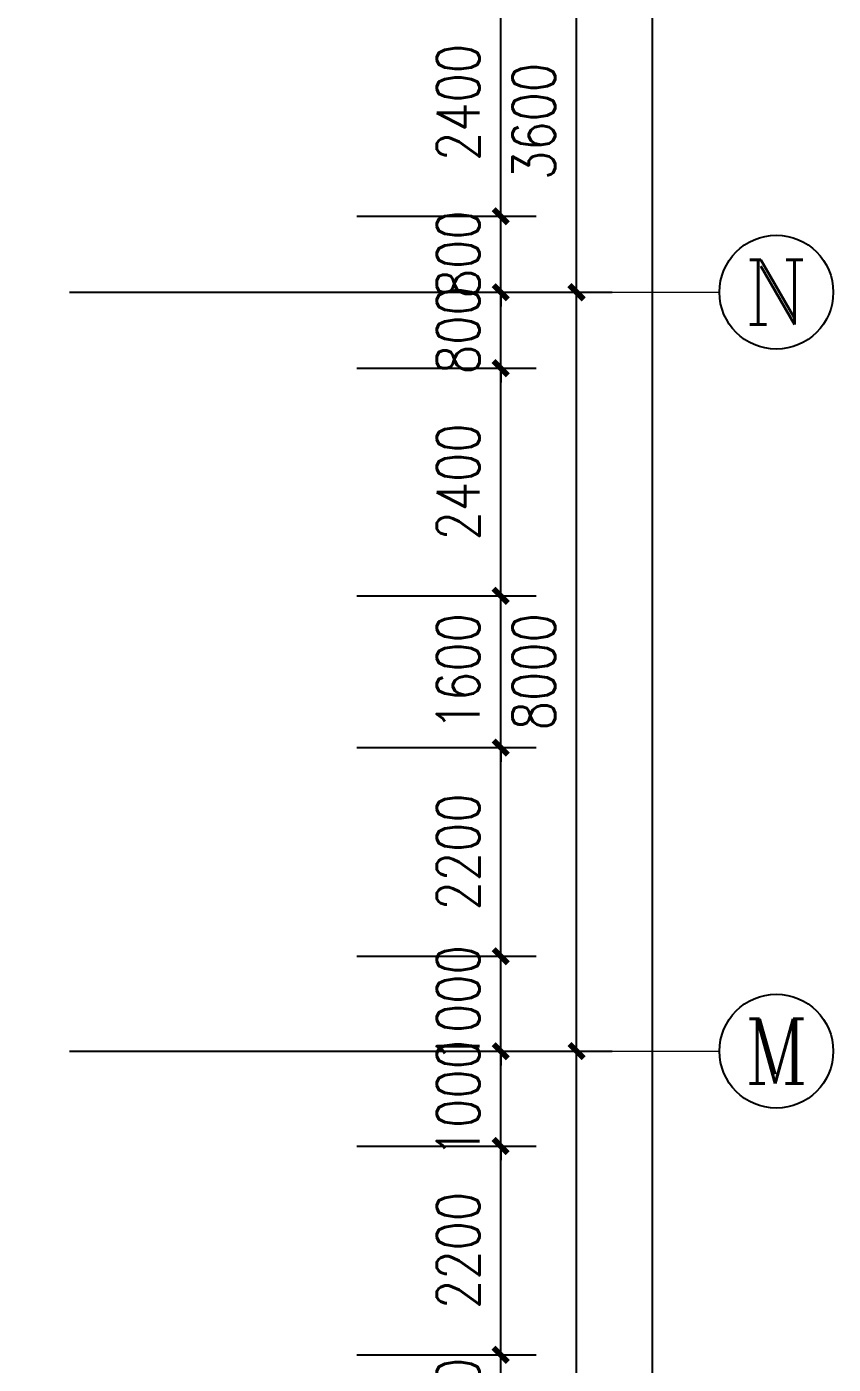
# Model space of a CAD drawing. Extents: x 1417642 to 3570900, y 124798 to 1191112.
# Drawn here: x 1590717 to 1599224, y 724233 to 738331 of the extents above; entities that cross this region are included whole.
import ezdxf
from ezdxf.enums import TextEntityAlignment as Align

# ---------------------------------------------------------------- set-up
doc = ezdxf.new("R2010")
doc.units = 0
doc.header["$LTSCALE"] = 1000
doc.header["$MEASUREMENT"] = 0
doc.layers.get('0').update_dxf_attribs({"linetype": 'CONTINUOUS'})
doc.layers.get('Defpoints').update_dxf_attribs({"linetype": 'CONTINUOUS'})
for name, color, linetype in [('AXIS', 3, 'CONTINUOUS'), ('AXIS_TEXT', 7, 'CONTINUOUS'), ('PUB_DIM', 3, 'CONTINUOUS')]:
    doc.layers.add(name, color=color, linetype=linetype)
doc.styles.add('_TCH_AXIS', font='COMPLEX', dxfattribs={"bigfont": 'GBCBIG'})
doc.styles.add('DIM_FONT', font='SIMPLEX.shx', dxfattribs={"width": 0.8})
doc.dimstyles.new('DIMN150', dxfattribs={"dimscale": 1.5, "dimtxt": 300, "dimasz": 100, "dimexe": 250, "dimexo": 300, "dimgap": 150, "dimtad": 1, "dimdec": 0, "dimzin": 0, "dimdsep": 46, "dimtxsty": 'DIM_FONT', "dimblk": 'ARCHTICK', "dimcen": 0.09, "dimdle": 1.5, "dimclrt": 7, "dimazin": 2, "dimtfac": 1, "dimtdec": 0, "dimtix": 1, "dimtmove": 2, "dimatfit": 3, "dimldrblk": 'ARCHTICK', "dimfxl": 1, "dimtolj": 1, "dimtzin": 0, "dimarcsym": 0})

# ---------------------------------------------------------------- blocks, each defined once
blk = doc.blocks.new('_ArchTick')
at = {"color": 0, "linetype": 'ByBlock', "const_width": 0.4}
blk.add_lwpolyline([(-0.5, -0.5), (0.5, 0.5)], dxfattribs=at)
blk = doc.blocks.new('*D3727')
at = {"layer": 'Defpoints', "color": 0}
for p in [(1593750, 724333), (1595716, 724333), (1593750, 723033)]:
    blk.add_point(p, dxfattribs=at)
at = {"layer": 'PUB_DIM', "color": 0, "lineweight": -2}
for p, q in [((1595716, 724333), (1595716, 724483)), ((1594200, 724333), (1596091, 724333)), ((1595716, 723033), (1595716, 724333)), ((1594200, 723033), (1596091, 723033)), ((1595716, 723033), (1595716, 722883))]:
    blk.add_line(p, q, dxfattribs=at)
at = {"layer": 'PUB_DIM', "color": 0, "lineweight": -2, "xscale": 150, "yscale": 150, "zscale": 150}
for p, rotation in [((1595716, 724333), 270), ((1595716, 723033), 90)]:
    blk.add_blockref('_ArchTick', p, dxfattribs=dict(at, rotation=rotation))
at = {"layer": 'PUB_DIM', "color": 7, "insert": (1595266, 723683), "char_height": 450, "attachment_point": 5, "rotation": 90, "style": 'DIM_FONT'}
blk.add_mtext('\\A1;1300', dxfattribs=at)
blk = doc.blocks.new('*D3728')
at = {"layer": 'Defpoints', "color": 0}
for p in [(1593750, 726533), (1595716, 726533), (1593750, 724333)]:
    blk.add_point(p, dxfattribs=at)
at = {"layer": 'PUB_DIM', "color": 0, "lineweight": -2}
for p, q in [((1594200, 726533), (1596091, 726533)), ((1595716, 724331), (1595716, 726535)), ((1594200, 724333), (1596091, 724333))]:
    blk.add_line(p, q, dxfattribs=at)
at = {"layer": 'PUB_DIM', "color": 0, "lineweight": -2, "xscale": 150, "yscale": 150, "zscale": 150}
for p, rotation in [((1595716, 726533), 90), ((1595716, 724333), 270)]:
    blk.add_blockref('_ArchTick', p, dxfattribs=dict(at, rotation=rotation))
at = {"layer": 'PUB_DIM', "color": 7, "insert": (1595266, 725433), "char_height": 450, "attachment_point": 5, "rotation": 90, "style": 'DIM_FONT'}
blk.add_mtext('\\A1;2200', dxfattribs=at)
blk = doc.blocks.new('*D3729')
at = {"layer": 'Defpoints', "color": 0}
for p in [(1593750, 727533), (1595716, 727533), (1593750, 726533)]:
    blk.add_point(p, dxfattribs=at)
at = {"layer": 'PUB_DIM', "color": 0, "lineweight": -2}
for p, q in [((1595716, 727533), (1595716, 727683)), ((1594200, 727533), (1596091, 727533)), ((1595716, 726533), (1595716, 727533)), ((1594200, 726533), (1596091, 726533)), ((1595716, 726533), (1595716, 726383))]:
    blk.add_line(p, q, dxfattribs=at)
at = {"layer": 'PUB_DIM', "color": 0, "lineweight": -2, "xscale": 150, "yscale": 150, "zscale": 150}
for p, rotation in [((1595716, 727533), 270), ((1595716, 726533), 90)]:
    blk.add_blockref('_ArchTick', p, dxfattribs=dict(at, rotation=rotation))
at = {"layer": 'PUB_DIM', "color": 7, "insert": (1595266, 727033), "char_height": 450, "attachment_point": 5, "rotation": 90, "style": 'DIM_FONT'}
blk.add_mtext('\\A1;1000', dxfattribs=at)
blk = doc.blocks.new('*D3730')
at = {"layer": 'Defpoints', "color": 0}
for p in [(1593750, 728533), (1595716, 728533), (1593750, 727533)]:
    blk.add_point(p, dxfattribs=at)
at = {"layer": 'PUB_DIM', "color": 0, "lineweight": -2}
for p, q in [((1595716, 728533), (1595716, 728683)), ((1594200, 728533), (1596091, 728533)), ((1595716, 727533), (1595716, 728533)), ((1594200, 727533), (1596091, 727533)), ((1595716, 727533), (1595716, 727383))]:
    blk.add_line(p, q, dxfattribs=at)
at = {"layer": 'PUB_DIM', "color": 0, "lineweight": -2, "xscale": 150, "yscale": 150, "zscale": 150}
for p, rotation in [((1595716, 728533), 270), ((1595716, 727533), 90)]:
    blk.add_blockref('_ArchTick', p, dxfattribs=dict(at, rotation=rotation))
at = {"layer": 'PUB_DIM', "color": 7, "insert": (1595266, 728033), "char_height": 450, "attachment_point": 5, "rotation": 90, "style": 'DIM_FONT'}
blk.add_mtext('\\A1;1000', dxfattribs=at)
blk = doc.blocks.new('*D3731')
at = {"layer": 'Defpoints', "color": 0}
for p in [(1593750, 730733), (1595716, 730733), (1593750, 728533)]:
    blk.add_point(p, dxfattribs=at)
at = {"layer": 'PUB_DIM', "color": 0, "lineweight": -2}
for p, q in [((1594200, 730733), (1596091, 730733)), ((1595716, 728531), (1595716, 730735)), ((1594200, 728533), (1596091, 728533))]:
    blk.add_line(p, q, dxfattribs=at)
at = {"layer": 'PUB_DIM', "color": 0, "lineweight": -2, "xscale": 150, "yscale": 150, "zscale": 150}
for p, rotation in [((1595716, 730733), 90), ((1595716, 728533), 270)]:
    blk.add_blockref('_ArchTick', p, dxfattribs=dict(at, rotation=rotation))
at = {"layer": 'PUB_DIM', "color": 7, "insert": (1595266, 729633), "char_height": 450, "attachment_point": 5, "rotation": 90, "style": 'DIM_FONT'}
blk.add_mtext('\\A1;2200', dxfattribs=at)
blk = doc.blocks.new('*D3732')
at = {"layer": 'Defpoints', "color": 0}
for p in [(1593750, 732333), (1595716, 732333), (1593750, 730733)]:
    blk.add_point(p, dxfattribs=at)
at = {"layer": 'PUB_DIM', "color": 0, "lineweight": -2}
for p, q in [((1595716, 732333), (1595716, 732483)), ((1594200, 732333), (1596091, 732333)), ((1595716, 730733), (1595716, 732333)), ((1594200, 730733), (1596091, 730733)), ((1595716, 730733), (1595716, 730583))]:
    blk.add_line(p, q, dxfattribs=at)
at = {"layer": 'PUB_DIM', "color": 0, "lineweight": -2, "xscale": 150, "yscale": 150, "zscale": 150}
for p, rotation in [((1595716, 732333), 270), ((1595716, 730733), 90)]:
    blk.add_blockref('_ArchTick', p, dxfattribs=dict(at, rotation=rotation))
at = {"layer": 'PUB_DIM', "color": 7, "insert": (1595266, 731533), "char_height": 450, "attachment_point": 5, "rotation": 90, "style": 'DIM_FONT'}
blk.add_mtext('\\A1;1600', dxfattribs=at)
blk = doc.blocks.new('*D3733')
at = {"layer": 'Defpoints', "color": 0}
for p in [(1593750, 734733), (1595716, 734733), (1593750, 732333)]:
    blk.add_point(p, dxfattribs=at)
at = {"layer": 'PUB_DIM', "color": 0, "lineweight": -2}
for p, q in [((1594200, 734733), (1596091, 734733)), ((1595716, 732331), (1595716, 734735)), ((1594200, 732333), (1596091, 732333))]:
    blk.add_line(p, q, dxfattribs=at)
at = {"layer": 'PUB_DIM', "color": 0, "lineweight": -2, "xscale": 150, "yscale": 150, "zscale": 150}
for p, rotation in [((1595716, 734733), 90), ((1595716, 732333), 270)]:
    blk.add_blockref('_ArchTick', p, dxfattribs=dict(at, rotation=rotation))
at = {"layer": 'PUB_DIM', "color": 7, "insert": (1595266, 733533), "char_height": 450, "attachment_point": 5, "rotation": 90, "style": 'DIM_FONT'}
blk.add_mtext('\\A1;2400', dxfattribs=at)
blk = doc.blocks.new('*D3734')
at = {"layer": 'Defpoints', "color": 0}
for p in [(1593750, 735533), (1595716, 735533), (1593750, 734733)]:
    blk.add_point(p, dxfattribs=at)
at = {"layer": 'PUB_DIM', "color": 0, "lineweight": -2}
for p, q in [((1595716, 735533), (1595716, 735683)), ((1594200, 735533), (1596091, 735533)), ((1595716, 734733), (1595716, 735533)), ((1594200, 734733), (1596091, 734733)), ((1595716, 734733), (1595716, 734583))]:
    blk.add_line(p, q, dxfattribs=at)
at = {"layer": 'PUB_DIM', "color": 0, "lineweight": -2, "xscale": 150, "yscale": 150, "zscale": 150}
for p, rotation in [((1595716, 735533), 270), ((1595716, 734733), 90)]:
    blk.add_blockref('_ArchTick', p, dxfattribs=dict(at, rotation=rotation))
at = {"layer": 'PUB_DIM', "color": 7, "insert": (1595266, 735133), "char_height": 450, "attachment_point": 5, "rotation": 90, "style": 'DIM_FONT'}
blk.add_mtext('\\A1;800', dxfattribs=at)
blk = doc.blocks.new('*D3735')
at = {"layer": 'Defpoints', "color": 0}
for p in [(1593750, 736333), (1595716, 736333), (1593750, 735533)]:
    blk.add_point(p, dxfattribs=at)
at = {"layer": 'PUB_DIM', "color": 0, "lineweight": -2}
for p, q in [((1595716, 736333), (1595716, 736483)), ((1594200, 736333), (1596091, 736333)), ((1595716, 735533), (1595716, 736333)), ((1594200, 735533), (1596091, 735533)), ((1595716, 735533), (1595716, 735383))]:
    blk.add_line(p, q, dxfattribs=at)
at = {"layer": 'PUB_DIM', "color": 0, "lineweight": -2, "xscale": 150, "yscale": 150, "zscale": 150}
for p, rotation in [((1595716, 736333), 270), ((1595716, 735533), 90)]:
    blk.add_blockref('_ArchTick', p, dxfattribs=dict(at, rotation=rotation))
at = {"layer": 'PUB_DIM', "color": 7, "insert": (1595266, 735933), "char_height": 450, "attachment_point": 5, "rotation": 90, "style": 'DIM_FONT'}
blk.add_mtext('\\A1;800', dxfattribs=at)
blk = doc.blocks.new('*D3736')
at = {"layer": 'Defpoints', "color": 0}
for p in [(1593750, 738733), (1595716, 738733), (1593750, 736333)]:
    blk.add_point(p, dxfattribs=at)
at = {"layer": 'PUB_DIM', "color": 0, "lineweight": -2}
for p, q in [((1594200, 738733), (1596091, 738733)), ((1595716, 736331), (1595716, 738735)), ((1594200, 736333), (1596091, 736333))]:
    blk.add_line(p, q, dxfattribs=at)
at = {"layer": 'PUB_DIM', "color": 0, "lineweight": -2, "xscale": 150, "yscale": 150, "zscale": 150}
for p, rotation in [((1595716, 738733), 90), ((1595716, 736333), 270)]:
    blk.add_blockref('_ArchTick', p, dxfattribs=dict(at, rotation=rotation))
at = {"layer": 'PUB_DIM', "color": 7, "insert": (1595266, 737533), "char_height": 450, "attachment_point": 5, "rotation": 90, "style": 'DIM_FONT'}
blk.add_mtext('\\A1;2400', dxfattribs=at)
blk = doc.blocks.new('*D4000')
at = {"layer": 'Defpoints', "color": 0}
for p in [(1593809, 749533), (1597316, 749533), (1593809, 650533)]:
    blk.add_point(p, dxfattribs=at)
at = {"layer": 'PUB_DIM', "color": 0, "lineweight": -2}
for p, q in [((1594259, 749533), (1597691, 749533)), ((1597316, 650531), (1597316, 749535)), ((1594259, 650533), (1597691, 650533))]:
    blk.add_line(p, q, dxfattribs=at)
at = {"layer": 'PUB_DIM', "color": 0, "lineweight": -2, "xscale": 150, "yscale": 150, "zscale": 150}
for p, rotation in [((1597316, 749533), 90), ((1597316, 650533), 270)]:
    blk.add_blockref('_ArchTick', p, dxfattribs=dict(at, rotation=rotation))
at = {"layer": 'PUB_DIM', "color": 7, "insert": (1596866, 700033), "char_height": 450, "attachment_point": 5, "rotation": 90, "style": 'DIM_FONT'}
blk.add_mtext('\\A1;99000', dxfattribs=at)
blk = doc.blocks.new('*D4003')
at = {"layer": 'AXIS', "color": 0, "lineweight": -2}
for p, q in [((1591167, 739133), (1596891, 739133)), ((1596516, 735531), (1596516, 739135)), ((1591167, 735533), (1596891, 735533))]:
    blk.add_line(p, q, dxfattribs=at)
at = {"layer": 'Defpoints', "color": 0}
for p in [(1590717, 739133), (1596516, 739133), (1590717, 735533)]:
    blk.add_point(p, dxfattribs=at)
at = {"layer": 'AXIS', "color": 0, "lineweight": -2, "xscale": 150, "yscale": 150, "zscale": 150}
for p, rotation in [((1596516, 739133), 90), ((1596516, 735533), 270)]:
    blk.add_blockref('_ArchTick', p, dxfattribs=dict(at, rotation=rotation))
at = {"layer": 'AXIS', "color": 7, "insert": (1596066, 737333), "char_height": 450, "attachment_point": 5, "rotation": 90, "style": 'DIM_FONT'}
blk.add_mtext('\\A1;3600', dxfattribs=at)
blk = doc.blocks.new('*D4004')
at = {"layer": 'AXIS', "color": 0, "lineweight": -2}
for p, q in [((1591167, 735533), (1596891, 735533)), ((1596516, 727531), (1596516, 735535)), ((1591167, 727533), (1596891, 727533))]:
    blk.add_line(p, q, dxfattribs=at)
at = {"layer": 'Defpoints', "color": 0}
for p in [(1590717, 735533), (1596516, 735533), (1590717, 727533)]:
    blk.add_point(p, dxfattribs=at)
at = {"layer": 'AXIS', "color": 0, "lineweight": -2, "xscale": 150, "yscale": 150, "zscale": 150}
for p, rotation in [((1596516, 735533), 90), ((1596516, 727533), 270)]:
    blk.add_blockref('_ArchTick', p, dxfattribs=dict(at, rotation=rotation))
at = {"layer": 'AXIS', "color": 7, "insert": (1596066, 731533), "char_height": 450, "attachment_point": 5, "rotation": 90, "style": 'DIM_FONT'}
blk.add_mtext('\\A1;8000', dxfattribs=at)
blk = doc.blocks.new('*D4005')
at = {"layer": 'AXIS', "color": 0, "lineweight": -2}
for p, q in [((1591167, 727533), (1596891, 727533)), ((1596516, 719531), (1596516, 727535)), ((1591167, 719533), (1596891, 719533))]:
    blk.add_line(p, q, dxfattribs=at)
at = {"layer": 'Defpoints', "color": 0}
for p in [(1590717, 727533), (1596516, 727533), (1590717, 719533)]:
    blk.add_point(p, dxfattribs=at)
at = {"layer": 'AXIS', "color": 0, "lineweight": -2, "xscale": 150, "yscale": 150, "zscale": 150}
for p, rotation in [((1596516, 727533), 90), ((1596516, 719533), 270)]:
    blk.add_blockref('_ArchTick', p, dxfattribs=dict(at, rotation=rotation))
at = {"layer": 'AXIS', "color": 7, "insert": (1596066, 723533), "char_height": 450, "attachment_point": 5, "rotation": 90, "style": 'DIM_FONT'}
blk.add_mtext('\\A1;8000', dxfattribs=at)

msp = doc.modelspace()

# ---------------------------------------------------------------- linework, layer by layer
at = {"layer": 'AXIS', "lineweight": 0}
for p, q in [((1591494.3, 735533.2, 0), (1598024.1, 735533.2)), ((1591494.3, 727533.2, 0), (1598024.1, 727533.2))]:
    msp.add_line(p, q, dxfattribs=at)
at = {"layer": 'AXIS'}
for centre in [(1598623.6, 735533.2), (1598623.6, 727533.2)]:
    msp.add_circle(centre, 600, dxfattribs=at)

# ---------------------------------------------------------------- texts
at = {"layer": 'AXIS_TEXT', "style": '_TCH_AXIS', "width": 1.105263}
msp.add_text('N', height=678.8, dxfattribs=at).set_placement((1598284.1, 735193.8), (1598963, 735193.8), align=Align.FIT)
at = {"layer": 'AXIS_TEXT', "style": '_TCH_AXIS'}
msp.add_text('M', height=678.8, dxfattribs=at).set_placement((1598284.1, 727193.8), (1598963, 727193.8), align=Align.FIT)

# ---------------------------------------------------------------- dimensions: what is measured, and where the dimension line sits
at = {"layer": 'AXIS'}
for p1, p2, picture, middle in [((1590717, 735533.2), (1590717, 739133.2), '*D4003', (1596065.9, 737333.2)), ((1590717, 727533.2), (1590717, 735533.2), '*D4004', (1596065.9, 731533.2)), ((1590717, 719533.2), (1590717, 727533.2), '*D4005', (1596065.9, 723533.2))]:
    dim = msp.add_aligned_dim(p1=p1, p2=p2, distance=-5799, dimstyle='DIMN150', dxfattribs=at)
    dim.commit()
    dim.dimension.update_dxf_attribs({"geometry": picture, "text_midpoint": middle})
at = {"layer": 'PUB_DIM'}
for p1, p2, distance, picture, middle in [((1593808.6, 650533.2), (1593808.6, 749533.2), -3507.3, '*D4000', (1596865.9, 700033.2)), ((1593749.7, 736333.2), (1593749.7, 738733.2), -1966.2, '*D3736', (1595265.9, 737533.2)), ((1593749.7, 735533.2), (1593749.7, 736333.2), -1966.2, '*D3735', (1595265.9, 735933.2)), ((1593749.7, 734733.2), (1593749.7, 735533.2), -1966.2, '*D3734', (1595265.9, 735133.2)), ((1593749.7, 732333.2), (1593749.7, 734733.2), -1966.2, '*D3733', (1595265.9, 733533.2)), ((1593749.7, 730733.2), (1593749.7, 732333.2), -1966.2, '*D3732', (1595265.9, 731533.2)), ((1593749.7, 728533.2), (1593749.7, 730733.2), -1966.2, '*D3731', (1595265.9, 729633.2)), ((1593749.7, 727533.2), (1593749.7, 728533.2), -1966.2, '*D3730', (1595265.9, 728033.2)), ((1593749.7, 726533.2), (1593749.7, 727533.2), -1966.2, '*D3729', (1595265.9, 727033.2)), ((1593749.7, 724333.2), (1593749.7, 726533.2), -1966.2, '*D3728', (1595265.9, 725433.2)), ((1593749.7, 723033.2), (1593749.7, 724333.2), -1966.2, '*D3727', (1595265.9, 723683.2))]:
    dim = msp.add_aligned_dim(p1=p1, p2=p2, distance=distance, dimstyle='DIMN150', dxfattribs=at)
    dim.commit()
    dim.dimension.update_dxf_attribs({"geometry": picture, "text_midpoint": middle})

doc.saveas('drawing.dxf')
